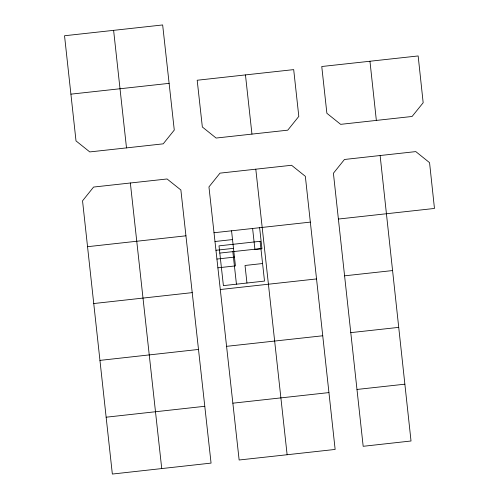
<?xml version="1.0" encoding="UTF-8"?>
<svg xmlns="http://www.w3.org/2000/svg" width="499" height="499" viewBox="0 0 499 499"><rect width="100%" height="100%" fill="white"/><g stroke="black" fill="none" stroke-linecap="round" stroke-linejoin="round"><path stroke-width="0.75" d="M70.92 94.155L169.117 83.352L174.276 130.064L163.223 143.837L126.503 147.897L89.776 151.921L76.01 140.905L64.533 35.753L162.655 24.95L169.117 83.352M245.458 74.912L197.186 80.245L202.344 126.996L216.117 138.048L287.761 130.17L298.807 116.404L293.693 69.617L245.458 74.912L251.951 134.094M369.959 61.246L418.156 55.95L423.171 102.738L412.08 116.473L340.649 124.345L326.882 113.292L321.761 66.51L369.959 61.246L376.352 120.427M130.351 182.996L93.594 187.056L82.541 200.829L112.344 474.05L211.065 463.103L180.875 189.988L167.071 178.973L130.351 182.996L161.738 468.58M255.8 169.186L219.997 173.141L208.95 186.913L239.14 459.997L287.125 454.739L335.141 449.437L305.344 176.322L291.572 165.269L255.8 169.186L287.125 454.739M380.126 155.526L415.792 151.602L429.558 162.655L434.467 208.451L338.391 219.049L363.178 446.299L411.02 440.997L380.126 155.526L344.466 159.48L333.413 173.247L338.391 219.049M87.556 246.693L185.927 235.815M214.002 232.74L310.322 222.117M214.969 241.51L232.515 239.57M215.942 250.286L233.488 248.346M219.803 253.08L260.915 248.564M216.909 259.062L234.461 257.116M217.882 267.832L235.428 265.892L231.548 230.8M262.568 263.534L245.021 265.474L246.961 283.02M93.731 303.542L192.209 292.632M220.284 289.526L316.534 278.929M198.496 349.443L99.95 360.39M226.565 346.337L322.716 335.777M106.162 417.201L204.783 406.292M356.997 389.451L404.845 384.186M232.852 403.186L328.928 392.588M344.603 275.822L392.557 270.564M350.785 332.633L398.701 327.375M259.623 227.694L261.956 248.752L254.933 249.531L252.606 228.473M232.833 251.652L236.439 284.187M113.61 30.352L126.503 147.897M260.11 241.31L219.005 245.857L223.402 285.628L264.514 281.08L260.11 241.31"/></g></svg>
